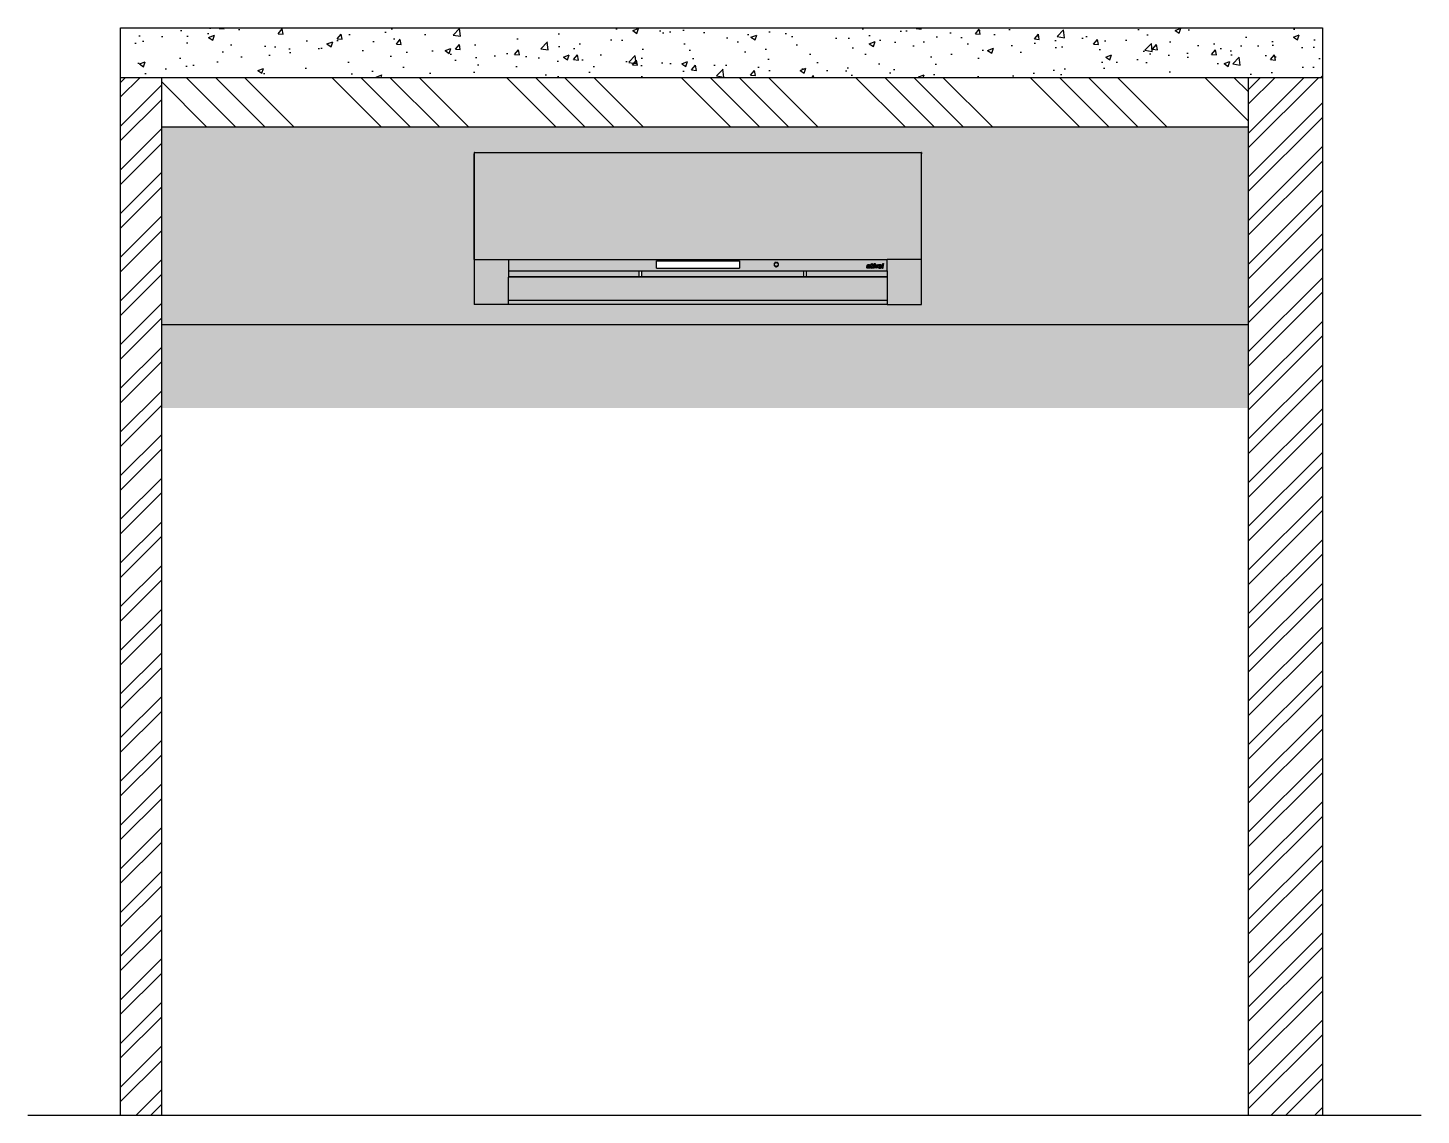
# Model space of a CAD drawing. Header units: inches. Extents: x 12792 to 19925, y -3298 to -817.
# Drawn here: x 16402 to 16571.2, y -2103.2 to -1971.2 of the extents above; entities that cross this region are included whole.
import ezdxf

# ---------------------------------------------------------------- set-up
doc = ezdxf.new("R2010")
doc.units = ezdxf.units.IN
doc.header["$MEASUREMENT"] = 0
for name, color, linetype in [('.', 30, 'Continuous'), ('Edges', 7, 'Continuous'), ('IEL-HATCH-002', 7, 'Continuous')]:
    doc.layers.add(name, color=color, linetype=linetype)

# ---------------------------------------------------------------- blocks, each defined once
blk = doc.blocks.new('QR')
at = {"layer": 'Edges'}
for p, q in [((-5447.36, -7919.21), (-5447.36, -7919.39)), ((-5447.33, -7919.21), (-5447.36, -7919.21)), ((-5447.36, -7919.39), (-5447.33, -7919.39)), ((-5447.36, -7932.2), (-5447.36, -7919.39)), ((-5447.33, -7919.21), (-5393.04, -7919.21)), ((-5447.33, -7919.39), (-5447.33, -7919.21)), ((-5447.33, -7932.2), (-5447.33, -7919.39)), ((-5393.01, -7919.21), (-5393.04, -7919.21)), ((-5393.04, -7919.21), (-5393.04, -7919.39)), ((-5393.04, -7919.39), (-5393.01, -7919.39)), ((-5393.04, -7919.39), (-5393.04, -7932.2)), ((-5393.01, -7919.21), (-5393.01, -7919.39)), ((-5393.01, -7932.2), (-5393.01, -7919.39)), ((-5447.33, -7932.2), (-5447.36, -7932.2)), ((-5447.36, -7932.2), (-5447.36, -7937.67)), ((-5447.33, -7932.2), (-5443.19, -7932.2)), ((-5443.19, -7932.2), (-5397.18, -7932.2)), ((-5443.19, -7932.2), (-5443.19, -7933.57)), ((-5425.23, -7932.35), (-5415.14, -7932.35)), ((-5425.23, -7933.27), (-5425.23, -7932.35)), ((-5415.14, -7932.35), (-5415.14, -7933.27)), ((-5410.92, -7932.73), (-5410.93, -7932.77)), ((-5410.93, -7932.77), (-5410.93, -7932.81)), ((-5410.93, -7932.81), (-5410.93, -7932.85)), ((-5410.93, -7932.85), (-5410.92, -7932.9)), ((-5410.9, -7932.69), (-5410.92, -7932.73)), ((-5410.92, -7932.9), (-5410.9, -7932.93)), ((-5410.88, -7932.65), (-5410.9, -7932.69)), ((-5410.9, -7932.93), (-5410.88, -7932.97)), ((-5410.89, -7932.78), (-5410.88, -7932.74)), ((-5410.89, -7932.81), (-5410.89, -7932.78)), ((-5410.89, -7932.85), (-5410.89, -7932.81)), ((-5410.88, -7932.88), (-5410.89, -7932.85)), ((-5410.85, -7932.62), (-5410.88, -7932.65)), ((-5410.88, -7932.74), (-5410.87, -7932.71)), ((-5410.87, -7932.92), (-5410.88, -7932.88)), ((-5410.88, -7932.97), (-5410.85, -7933)), ((-5410.87, -7932.71), (-5410.85, -7932.68)), ((-5410.85, -7932.95), (-5410.87, -7932.92)), ((-5410.82, -7932.59), (-5410.85, -7932.62)), ((-5410.85, -7932.68), (-5410.83, -7932.65)), ((-5410.83, -7932.97), (-5410.85, -7932.95)), ((-5410.85, -7933), (-5410.82, -7933.03)), ((-5410.83, -7932.65), (-5410.8, -7932.63)), ((-5410.8, -7933), (-5410.83, -7932.97)), ((-5410.79, -7932.57), (-5410.82, -7932.59)), ((-5410.82, -7933.03), (-5410.79, -7933.05)), ((-5410.8, -7932.63), (-5410.77, -7932.61)), ((-5410.77, -7933.01), (-5410.8, -7933)), ((-5410.75, -7932.56), (-5410.79, -7932.57)), ((-5410.79, -7933.05), (-5410.75, -7933.07)), ((-5410.77, -7932.61), (-5410.73, -7932.6)), ((-5410.73, -7933.03), (-5410.77, -7933.01)), ((-5410.71, -7932.55), (-5410.75, -7932.56)), ((-5410.75, -7933.07), (-5410.71, -7933.08)), ((-5410.73, -7932.6), (-5410.7, -7932.59)), ((-5410.7, -7933.04), (-5410.73, -7933.03)), ((-5410.66, -7932.54), (-5410.71, -7932.55)), ((-5410.71, -7933.08), (-5410.66, -7933.08)), ((-5410.7, -7932.59), (-5410.66, -7932.58)), ((-5410.66, -7933.04), (-5410.7, -7933.04)), ((-5410.62, -7932.55), (-5410.66, -7932.54)), ((-5410.66, -7932.58), (-5410.63, -7932.59)), ((-5410.63, -7933.04), (-5410.66, -7933.04)), ((-5410.66, -7933.08), (-5410.62, -7933.08)), ((-5410.63, -7932.59), (-5410.59, -7932.6)), ((-5410.59, -7933.03), (-5410.63, -7933.04)), ((-5410.58, -7932.56), (-5410.62, -7932.55)), ((-5410.62, -7933.08), (-5410.58, -7933.07)), ((-5410.59, -7932.6), (-5410.56, -7932.61)), ((-5410.56, -7933.01), (-5410.59, -7933.03)), ((-5410.54, -7932.57), (-5410.58, -7932.56)), ((-5410.58, -7933.07), (-5410.54, -7933.05)), ((-5410.56, -7932.61), (-5410.53, -7932.63)), ((-5410.53, -7933), (-5410.56, -7933.01)), ((-5410.51, -7932.59), (-5410.54, -7932.57)), ((-5410.54, -7933.05), (-5410.51, -7933.03)), ((-5410.53, -7932.63), (-5410.5, -7932.65)), ((-5410.5, -7932.97), (-5410.53, -7933)), ((-5410.47, -7932.62), (-5410.51, -7932.59)), ((-5410.51, -7933.03), (-5410.47, -7933)), ((-5410.5, -7932.65), (-5410.48, -7932.68)), ((-5410.48, -7932.95), (-5410.5, -7932.97)), ((-5410.48, -7932.68), (-5410.46, -7932.71)), ((-5410.46, -7932.92), (-5410.48, -7932.95)), ((-5410.45, -7932.65), (-5410.47, -7932.62)), ((-5410.47, -7933), (-5410.45, -7932.97)), ((-5410.46, -7932.71), (-5410.45, -7932.74)), ((-5410.45, -7932.88), (-5410.46, -7932.92)), ((-5410.42, -7932.69), (-5410.45, -7932.65)), ((-5410.45, -7932.74), (-5410.44, -7932.78)), ((-5410.44, -7932.85), (-5410.45, -7932.88)), ((-5410.45, -7932.97), (-5410.42, -7932.93)), ((-5410.44, -7932.78), (-5410.44, -7932.81)), ((-5410.44, -7932.81), (-5410.44, -7932.85)), ((-5410.41, -7932.73), (-5410.42, -7932.69)), ((-5410.42, -7932.93), (-5410.41, -7932.9)), ((-5410.4, -7932.77), (-5410.41, -7932.73)), ((-5410.41, -7932.9), (-5410.4, -7932.85)), ((-5410.4, -7932.81), (-5410.4, -7932.77)), ((-5410.4, -7932.85), (-5410.4, -7932.81)), ((-5399.67, -7933.12), (-5399.66, -7933.1)), ((-5399.66, -7933.08), (-5399.65, -7933.06)), ((-5399.66, -7933.1), (-5399.66, -7933.08)), ((-5399.65, -7933.06), (-5399.64, -7933.04)), ((-5399.64, -7933.04), (-5399.62, -7933.03)), ((-5399.63, -7932.99), (-5399.62, -7932.93)), ((-5399.54, -7932.99), (-5399.63, -7932.99)), ((-5399.62, -7932.92), (-5399.61, -7932.9)), ((-5399.62, -7932.93), (-5399.62, -7932.92)), ((-5399.62, -7933.03), (-5399.6, -7933.02)), ((-5399.61, -7932.9), (-5399.6, -7932.88)), ((-5399.6, -7932.88), (-5399.59, -7932.87)), ((-5399.6, -7933.02), (-5399.59, -7933.01)), ((-5399.59, -7932.87), (-5399.58, -7932.86)), ((-5399.59, -7933.01), (-5399.57, -7933)), ((-5399.58, -7932.86), (-5399.57, -7932.85)), ((-5399.57, -7932.85), (-5399.55, -7932.84)), ((-5399.57, -7933), (-5399.54, -7932.99)), ((-5399.56, -7933.11), (-5399.57, -7933.11)), ((-5399.55, -7933.09), (-5399.56, -7933.1)), ((-5399.56, -7933.1), (-5399.56, -7933.1)), ((-5399.56, -7933.1), (-5399.56, -7933.11)), ((-5399.55, -7932.84), (-5399.53, -7932.83)), ((-5399.54, -7933.09), (-5399.55, -7933.09)), ((-5399.55, -7933.09), (-5399.55, -7933.09)), ((-5399.53, -7932.95), (-5399.54, -7932.96)), ((-5399.54, -7932.96), (-5399.54, -7932.99)), ((-5399.54, -7932.99), (-5399.38, -7932.99)), ((-5399.53, -7933.08), (-5399.54, -7933.08)), ((-5399.54, -7933.08), (-5399.54, -7933.09)), ((-5399.53, -7932.83), (-5399.52, -7932.83)), ((-5399.52, -7932.93), (-5399.53, -7932.94)), ((-5399.53, -7932.94), (-5399.53, -7932.94)), ((-5399.53, -7932.94), (-5399.53, -7932.95)), ((-5399.37, -7933.08), (-5399.53, -7933.08)), ((-5399.53, -7933.08), (-5399.53, -7933.08)), ((-5399.52, -7932.83), (-5399.5, -7932.83)), ((-5399.52, -7932.93), (-5399.51, -7932.92)), ((-5399.52, -7932.93), (-5399.52, -7932.93)), ((-5399.5, -7932.92), (-5399.51, -7932.92)), ((-5399.51, -7932.92), (-5399.51, -7932.92)), ((-5399.5, -7932.83), (-5399.36, -7932.83)), ((-5399.49, -7932.92), (-5399.5, -7932.92)), ((-5399.5, -7932.92), (-5399.5, -7932.92)), ((-5399.38, -7932.92), (-5399.49, -7932.92)), ((-5399.37, -7932.92), (-5399.38, -7932.92)), ((-5399.38, -7932.99), (-5399.37, -7932.99)), ((-5399.36, -7932.92), (-5399.37, -7932.92)), ((-5399.37, -7932.92), (-5399.37, -7932.92)), ((-5399.37, -7932.99), (-5399.36, -7932.98)), ((-5399.37, -7932.99), (-5399.37, -7932.99)), ((-5399.37, -7933.11), (-5399.37, -7933.08)), ((-5399.36, -7932.83), (-5399.34, -7932.83)), ((-5399.35, -7932.93), (-5399.36, -7932.92)), ((-5399.36, -7932.92), (-5399.36, -7932.92)), ((-5399.36, -7932.98), (-5399.36, -7932.98)), ((-5399.36, -7932.98), (-5399.35, -7932.98)), ((-5399.35, -7932.94), (-5399.35, -7932.93)), ((-5399.35, -7932.93), (-5399.35, -7932.93)), ((-5399.34, -7932.95), (-5399.35, -7932.94)), ((-5399.35, -7932.94), (-5399.35, -7932.94)), ((-5399.35, -7932.97), (-5399.35, -7932.96)), ((-5399.35, -7932.96), (-5399.34, -7932.96)), ((-5399.35, -7932.98), (-5399.35, -7932.97)), ((-5399.35, -7932.97), (-5399.35, -7932.97)), ((-5399.34, -7932.83), (-5399.32, -7932.84)), ((-5399.34, -7932.96), (-5399.34, -7932.95)), ((-5399.34, -7932.95), (-5399.34, -7932.95)), ((-5399.32, -7932.84), (-5399.3, -7932.84)), ((-5399.3, -7932.84), (-5399.29, -7932.86)), ((-5399.25, -7932.97), (-5399.3, -7933.27)), ((-5399.29, -7932.86), (-5399.27, -7932.87)), ((-5399.27, -7932.87), (-5399.26, -7932.89)), ((-5399.26, -7932.89), (-5399.25, -7932.91)), ((-5399.25, -7932.91), (-5399.25, -7932.93)), ((-5399.25, -7932.93), (-5399.24, -7932.95)), ((-5399.24, -7932.95), (-5399.25, -7932.97)), ((-5399.21, -7932.92), (-5399.2, -7932.83)), ((-5399.14, -7932.92), (-5399.21, -7932.92)), ((-5399.2, -7932.83), (-5399.13, -7932.83)), ((-5399.18, -7933.17), (-5399.14, -7932.92)), ((-5399.13, -7932.83), (-5399.1, -7932.68)), ((-5399.1, -7932.68), (-5399.01, -7932.68)), ((-5399.04, -7932.92), (-5399.08, -7933.16)), ((-5398.86, -7932.92), (-5399.04, -7932.92)), ((-5399.01, -7932.68), (-5399.03, -7932.83)), ((-5399.03, -7932.83), (-5398.85, -7932.83)), ((-5398.86, -7933.27), (-5398.78, -7932.83)), ((-5398.85, -7932.83), (-5398.86, -7932.92)), ((-5398.78, -7932.83), (-5398.69, -7932.83)), ((-5398.77, -7932.72), (-5398.76, -7932.71)), ((-5398.77, -7932.73), (-5398.77, -7932.72)), ((-5398.77, -7932.74), (-5398.77, -7932.73)), ((-5398.76, -7932.75), (-5398.77, -7932.74)), ((-5398.76, -7932.7), (-5398.75, -7932.69)), ((-5398.76, -7932.71), (-5398.76, -7932.7)), ((-5398.76, -7932.71), (-5398.76, -7932.71)), ((-5398.76, -7932.76), (-5398.76, -7932.75)), ((-5398.75, -7932.77), (-5398.76, -7932.76)), ((-5398.76, -7932.76), (-5398.76, -7932.76)), ((-5398.69, -7932.83), (-5398.76, -7933.27)), ((-5398.75, -7932.69), (-5398.75, -7932.69)), ((-5398.75, -7932.69), (-5398.74, -7932.69)), ((-5398.75, -7932.69), (-5398.75, -7932.69)), ((-5398.74, -7932.78), (-5398.75, -7932.77)), ((-5398.74, -7932.69), (-5398.74, -7932.68)), ((-5398.74, -7932.68), (-5398.73, -7932.68)), ((-5398.73, -7932.78), (-5398.74, -7932.78)), ((-5398.74, -7932.78), (-5398.74, -7932.78)), ((-5398.72, -7932.68), (-5398.73, -7932.68)), ((-5398.73, -7932.68), (-5398.73, -7932.68)), ((-5398.72, -7932.79), (-5398.73, -7932.78)), ((-5398.72, -7932.68), (-5398.72, -7932.68)), ((-5398.72, -7932.68), (-5398.71, -7932.68)), ((-5398.71, -7932.79), (-5398.72, -7932.79)), ((-5398.71, -7932.68), (-5398.7, -7932.68)), ((-5398.7, -7932.79), (-5398.71, -7932.79)), ((-5398.7, -7932.68), (-5398.7, -7932.68)), ((-5398.7, -7932.68), (-5398.69, -7932.68)), ((-5398.7, -7932.68), (-5398.7, -7932.68)), ((-5398.69, -7932.78), (-5398.7, -7932.79)), ((-5398.69, -7932.68), (-5398.68, -7932.69)), ((-5398.68, -7932.78), (-5398.69, -7932.78)), ((-5398.69, -7932.78), (-5398.69, -7932.78)), ((-5398.68, -7932.69), (-5398.68, -7932.69)), ((-5398.68, -7932.69), (-5398.67, -7932.69)), ((-5398.67, -7932.77), (-5398.68, -7932.78)), ((-5398.67, -7932.69), (-5398.67, -7932.7)), ((-5398.67, -7932.7), (-5398.66, -7932.71)), ((-5398.66, -7932.76), (-5398.67, -7932.76)), ((-5398.67, -7932.76), (-5398.67, -7932.77)), ((-5398.58, -7933.27), (-5398.67, -7932.83)), ((-5398.67, -7932.83), (-5398.57, -7932.83)), ((-5398.66, -7932.71), (-5398.66, -7932.71)), ((-5398.66, -7932.71), (-5398.66, -7932.72)), ((-5398.66, -7932.72), (-5398.66, -7932.73)), ((-5398.66, -7932.73), (-5398.66, -7932.74)), ((-5398.66, -7932.74), (-5398.66, -7932.75)), ((-5398.66, -7932.75), (-5398.66, -7932.76)), ((-5398.57, -7932.83), (-5398.51, -7933.13)), ((-5398.51, -7933.13), (-5398.35, -7932.83)), ((-5398.24, -7932.83), (-5398.47, -7933.27)), ((-5398.35, -7932.83), (-5398.24, -7932.83)), ((-5398.28, -7933.11), (-5398.25, -7932.94)), ((-5398.25, -7932.94), (-5398.24, -7932.91)), ((-5398.24, -7932.91), (-5398.22, -7932.88)), ((-5398.22, -7932.88), (-5398.19, -7932.85)), ((-5398.19, -7932.85), (-5398.16, -7932.84)), ((-5398.18, -7933.09), (-5398.18, -7933.12)), ((-5397.88, -7933.08), (-5398.17, -7933.08)), ((-5398.16, -7932.84), (-5398.12, -7932.83)), ((-5398.15, -7932.96), (-5398.16, -7932.98)), ((-5398.16, -7932.98), (-5398.16, -7932.99)), ((-5398.16, -7932.98), (-5398.16, -7932.98)), ((-5398.16, -7932.99), (-5398.16, -7932.99)), ((-5398.16, -7932.99), (-5398.16, -7932.99)), ((-5398.16, -7932.99), (-5398.16, -7932.99)), ((-5398.16, -7932.99), (-5398.16, -7932.99)), ((-5398.16, -7932.99), (-5398.15, -7932.99)), ((-5398.14, -7932.95), (-5398.15, -7932.96)), ((-5398.15, -7932.99), (-5398.15, -7933)), ((-5398.15, -7933), (-5398.15, -7933)), ((-5398.15, -7933), (-5398.15, -7933)), ((-5398.15, -7933), (-5397.99, -7933)), ((-5398.12, -7932.93), (-5398.14, -7932.95)), ((-5398.12, -7932.83), (-5397.99, -7932.83)), ((-5398.1, -7932.92), (-5398.12, -7932.93)), ((-5398.08, -7932.92), (-5398.1, -7932.92)), ((-5398.01, -7932.92), (-5398.08, -7932.92)), ((-5398, -7932.92), (-5398.01, -7932.92)), ((-5397.99, -7932.92), (-5398, -7932.92)), ((-5398, -7932.92), (-5398, -7932.92)), ((-5397.99, -7932.83), (-5397.97, -7932.83)), ((-5397.98, -7932.93), (-5397.99, -7932.92)), ((-5397.99, -7933), (-5397.98, -7932.99)), ((-5397.99, -7933), (-5397.99, -7933)), ((-5397.99, -7933), (-5397.99, -7933)), ((-5397.97, -7932.94), (-5397.98, -7932.93)), ((-5397.98, -7932.93), (-5397.98, -7932.93)), ((-5397.98, -7932.99), (-5397.98, -7932.99)), ((-5397.98, -7932.99), (-5397.98, -7932.99)), ((-5397.98, -7932.99), (-5397.98, -7932.99)), ((-5397.98, -7932.99), (-5397.97, -7932.99)), ((-5397.97, -7932.83), (-5397.95, -7932.84)), ((-5397.97, -7932.95), (-5397.97, -7932.94)), ((-5397.97, -7932.94), (-5397.97, -7932.94)), ((-5397.97, -7932.96), (-5397.97, -7932.95)), ((-5397.97, -7932.98), (-5397.97, -7932.96)), ((-5397.97, -7932.96), (-5397.97, -7932.96)), ((-5397.97, -7932.99), (-5397.97, -7932.98)), ((-5397.97, -7932.98), (-5397.97, -7932.98)), ((-5397.97, -7932.98), (-5397.97, -7932.98)), ((-5397.95, -7932.84), (-5397.93, -7932.85)), ((-5397.93, -7932.85), (-5397.91, -7932.86)), ((-5397.9, -7932.87), (-5397.91, -7932.86)), ((-5397.9, -7932.87), (-5397.88, -7932.89)), ((-5397.88, -7932.89), (-5397.87, -7932.91)), ((-5397.87, -7932.97), (-5397.88, -7933.08)), ((-5397.87, -7932.91), (-5397.87, -7932.93)), ((-5397.87, -7932.93), (-5397.87, -7932.95)), ((-5397.87, -7932.95), (-5397.87, -7932.97)), ((-5397.8, -7933.12), (-5397.73, -7932.68)), ((-5397.73, -7932.68), (-5397.63, -7932.68)), ((-5397.63, -7932.68), (-5397.7, -7933.12)), ((-5397.18, -7933.57), (-5397.18, -7932.2)), ((-5393.04, -7932.2), (-5397.18, -7932.2)), ((-5393.01, -7932.2), (-5393.04, -7932.2)), ((-5393.01, -7937.67), (-5393.01, -7932.2)), ((-5443.19, -7933.57), (-5427.36, -7933.57)), ((-5443.19, -7933.57), (-5443.19, -7934.31)), ((-5427.36, -7934.31), (-5443.19, -7934.31)), ((-5443.19, -7934.31), (-5443.19, -7934.37)), ((-5397.18, -7934.37), (-5443.19, -7934.37)), ((-5443.19, -7937.14), (-5443.19, -7934.37)), ((-5427.36, -7933.57), (-5427, -7933.57)), ((-5427.36, -7933.57), (-5427.36, -7934.31)), ((-5427, -7934.31), (-5427.36, -7934.31)), ((-5427, -7933.57), (-5407.36, -7933.57)), ((-5427, -7934.31), (-5427, -7933.57)), ((-5407.36, -7934.31), (-5427, -7934.31)), ((-5425.23, -7933.27), (-5415.14, -7933.27)), ((-5407.36, -7933.57), (-5407, -7933.57)), ((-5407.36, -7933.57), (-5407.36, -7934.31)), ((-5407, -7934.31), (-5407.36, -7934.31)), ((-5407, -7933.57), (-5397.18, -7933.57)), ((-5407, -7934.31), (-5407, -7933.57)), ((-5397.18, -7934.31), (-5407, -7934.31)), ((-5399.67, -7933.14), (-5399.67, -7933.12)), ((-5399.67, -7933.16), (-5399.67, -7933.14)), ((-5399.66, -7933.18), (-5399.67, -7933.16)), ((-5399.65, -7933.2), (-5399.66, -7933.18)), ((-5399.64, -7933.22), (-5399.65, -7933.2)), ((-5399.62, -7933.24), (-5399.64, -7933.22)), ((-5399.61, -7933.25), (-5399.62, -7933.24)), ((-5399.59, -7933.26), (-5399.61, -7933.25)), ((-5399.57, -7933.27), (-5399.59, -7933.26)), ((-5399.57, -7933.11), (-5399.57, -7933.12)), ((-5399.57, -7933.12), (-5399.57, -7933.14)), ((-5399.57, -7933.14), (-5399.57, -7933.15)), ((-5399.57, -7933.15), (-5399.57, -7933.15)), ((-5399.57, -7933.15), (-5399.57, -7933.16)), ((-5399.57, -7933.16), (-5399.56, -7933.17)), ((-5399.55, -7933.27), (-5399.57, -7933.27)), ((-5399.56, -7933.17), (-5399.56, -7933.17)), ((-5399.56, -7933.17), (-5399.56, -7933.18)), ((-5399.56, -7933.18), (-5399.55, -7933.18)), ((-5399.55, -7933.18), (-5399.54, -7933.18)), ((-5399.53, -7933.27), (-5399.55, -7933.27)), ((-5399.54, -7933.18), (-5399.54, -7933.19)), ((-5399.54, -7933.19), (-5399.53, -7933.19)), ((-5399.53, -7933.19), (-5399.46, -7933.19)), ((-5399.48, -7933.27), (-5399.53, -7933.27)), ((-5399.46, -7933.27), (-5399.48, -7933.27)), ((-5399.46, -7933.19), (-5399.44, -7933.18)), ((-5399.44, -7933.26), (-5399.46, -7933.27)), ((-5399.44, -7933.18), (-5399.43, -7933.18)), ((-5399.42, -7933.26), (-5399.44, -7933.26)), ((-5399.43, -7933.18), (-5399.42, -7933.18)), ((-5399.42, -7933.18), (-5399.41, -7933.17)), ((-5399.4, -7933.24), (-5399.42, -7933.26)), ((-5399.41, -7933.17), (-5399.4, -7933.16)), ((-5399.4, -7933.16), (-5399.39, -7933.15)), ((-5399.39, -7933.23), (-5399.4, -7933.24)), ((-5399.39, -7933.14), (-5399.38, -7933.13)), ((-5399.39, -7933.15), (-5399.39, -7933.14)), ((-5399.39, -7933.27), (-5399.39, -7933.23)), ((-5399.3, -7933.27), (-5399.39, -7933.27)), ((-5399.38, -7933.12), (-5399.37, -7933.11)), ((-5399.38, -7933.13), (-5399.38, -7933.12)), ((-5399.18, -7933.19), (-5399.18, -7933.17)), ((-5399.18, -7933.2), (-5399.18, -7933.19)), ((-5399.18, -7933.22), (-5399.18, -7933.2)), ((-5399.17, -7933.23), (-5399.18, -7933.22)), ((-5399.16, -7933.24), (-5399.17, -7933.23)), ((-5399.16, -7933.24), (-5399.15, -7933.25)), ((-5399.14, -7933.26), (-5399.15, -7933.25)), ((-5399.13, -7933.27), (-5399.14, -7933.26)), ((-5399.11, -7933.27), (-5399.13, -7933.27)), ((-5399.1, -7933.27), (-5399.11, -7933.27)), ((-5398.99, -7933.27), (-5399.1, -7933.27)), ((-5399.08, -7933.16), (-5399.08, -7933.17)), ((-5399.08, -7933.16), (-5399.08, -7933.16)), ((-5399.08, -7933.17), (-5399.08, -7933.17)), ((-5399.08, -7933.17), (-5399.08, -7933.17)), ((-5399.08, -7933.17), (-5399.07, -7933.18)), ((-5399.07, -7933.18), (-5399.07, -7933.18)), ((-5399.07, -7933.18), (-5399.07, -7933.18)), ((-5399.07, -7933.18), (-5399.06, -7933.18)), ((-5399.06, -7933.18), (-5399.06, -7933.19)), ((-5399.06, -7933.19), (-5399.06, -7933.19)), ((-5399.06, -7933.19), (-5398.99, -7933.19)), ((-5398.99, -7933.19), (-5398.98, -7933.19)), ((-5398.97, -7933.27), (-5398.99, -7933.27)), ((-5398.98, -7933.19), (-5398.98, -7933.18)), ((-5398.98, -7933.18), (-5398.98, -7933.18)), ((-5398.98, -7933.18), (-5398.97, -7933.18)), ((-5398.97, -7933.18), (-5398.97, -7933.17)), ((-5398.97, -7933.17), (-5398.96, -7933.17)), ((-5398.97, -7933.18), (-5398.97, -7933.18)), ((-5398.97, -7933.18), (-5398.97, -7933.18)), ((-5398.97, -7933.18), (-5398.97, -7933.18)), ((-5398.96, -7933.27), (-5398.97, -7933.27)), ((-5398.96, -7933.17), (-5398.96, -7933.11)), ((-5398.96, -7933.11), (-5398.86, -7933.11)), ((-5398.96, -7933.17), (-5398.96, -7933.17)), ((-5398.94, -7933.26), (-5398.96, -7933.27)), ((-5398.93, -7933.26), (-5398.94, -7933.26)), ((-5398.91, -7933.25), (-5398.93, -7933.26)), ((-5398.9, -7933.23), (-5398.91, -7933.25)), ((-5398.89, -7933.22), (-5398.9, -7933.23)), ((-5398.88, -7933.21), (-5398.89, -7933.22)), ((-5398.87, -7933.17), (-5398.88, -7933.19)), ((-5398.88, -7933.19), (-5398.88, -7933.21)), ((-5398.86, -7933.11), (-5398.87, -7933.17)), ((-5398.76, -7933.27), (-5398.86, -7933.27)), ((-5398.47, -7933.27), (-5398.58, -7933.27)), ((-5398.28, -7933.14), (-5398.28, -7933.11)), ((-5398.28, -7933.16), (-5398.28, -7933.14)), ((-5398.27, -7933.19), (-5398.28, -7933.16)), ((-5398.26, -7933.21), (-5398.27, -7933.19)), ((-5398.25, -7933.23), (-5398.26, -7933.21)), ((-5398.23, -7933.25), (-5398.25, -7933.23)), ((-5398.21, -7933.26), (-5398.23, -7933.25)), ((-5398.18, -7933.27), (-5398.21, -7933.26)), ((-5398.18, -7933.12), (-5398.18, -7933.13)), ((-5398.18, -7933.13), (-5398.18, -7933.14)), ((-5398.18, -7933.14), (-5398.18, -7933.15)), ((-5398.18, -7933.15), (-5398.18, -7933.16)), ((-5398.18, -7933.16), (-5398.17, -7933.17)), ((-5398.16, -7933.28), (-5398.18, -7933.27)), ((-5398.17, -7933.17), (-5398.16, -7933.17)), ((-5398.16, -7933.17), (-5398.15, -7933.18)), ((-5398.13, -7933.28), (-5398.16, -7933.28)), ((-5398.15, -7933.18), (-5398.14, -7933.18)), ((-5398.14, -7933.18), (-5398.13, -7933.18)), ((-5398.13, -7933.18), (-5398.12, -7933.19)), ((-5398.05, -7933.28), (-5398.13, -7933.28)), ((-5398.12, -7933.19), (-5398.06, -7933.19)), ((-5398.06, -7933.19), (-5398.05, -7933.19)), ((-5398.05, -7933.19), (-5398.04, -7933.18)), ((-5398.03, -7933.28), (-5398.05, -7933.28)), ((-5398.04, -7933.18), (-5398.04, -7933.18)), ((-5398.04, -7933.18), (-5398.03, -7933.18)), ((-5398.03, -7933.18), (-5398.02, -7933.17)), ((-5398.01, -7933.27), (-5398.03, -7933.28)), ((-5398.02, -7933.17), (-5398.01, -7933.16)), ((-5398.02, -7933.17), (-5398.02, -7933.17)), ((-5398.01, -7933.15), (-5398, -7933.14)), ((-5398.01, -7933.16), (-5398.01, -7933.15)), ((-5397.99, -7933.26), (-5398.01, -7933.27)), ((-5398, -7933.14), (-5398, -7933.11)), ((-5398, -7933.11), (-5397.9, -7933.11)), ((-5398, -7933.14), (-5398, -7933.14)), ((-5397.97, -7933.25), (-5397.99, -7933.26)), ((-5397.96, -7933.24), (-5397.97, -7933.25)), ((-5397.94, -7933.23), (-5397.96, -7933.24)), ((-5397.93, -7933.21), (-5397.94, -7933.23)), ((-5397.92, -7933.19), (-5397.93, -7933.21)), ((-5397.91, -7933.17), (-5397.92, -7933.19)), ((-5397.9, -7933.11), (-5397.91, -7933.15)), ((-5397.91, -7933.15), (-5397.91, -7933.17)), ((-5397.82, -7933.2), (-5397.81, -7933.19)), ((-5397.82, -7933.21), (-5397.82, -7933.2)), ((-5397.82, -7933.2), (-5397.82, -7933.2)), ((-5397.82, -7933.22), (-5397.82, -7933.21)), ((-5397.82, -7933.23), (-5397.82, -7933.22)), ((-5397.82, -7933.24), (-5397.82, -7933.23)), ((-5397.82, -7933.25), (-5397.82, -7933.24)), ((-5397.81, -7933.25), (-5397.82, -7933.25)), ((-5397.81, -7933.19), (-5397.81, -7933.18)), ((-5397.81, -7933.18), (-5397.81, -7933.18)), ((-5397.81, -7933.18), (-5397.8, -7933.18)), ((-5397.81, -7933.26), (-5397.81, -7933.25)), ((-5397.8, -7933.27), (-5397.81, -7933.26)), ((-5397.7, -7933.12), (-5397.8, -7933.12)), ((-5397.8, -7933.18), (-5397.79, -7933.17)), ((-5397.8, -7933.18), (-5397.8, -7933.18)), ((-5397.79, -7933.27), (-5397.8, -7933.27)), ((-5397.79, -7933.17), (-5397.79, -7933.17)), ((-5397.79, -7933.17), (-5397.78, -7933.17)), ((-5397.78, -7933.27), (-5397.79, -7933.27)), ((-5397.78, -7933.17), (-5397.78, -7933.17)), ((-5397.78, -7933.17), (-5397.77, -7933.17)), ((-5397.78, -7933.28), (-5397.78, -7933.27)), ((-5397.77, -7933.28), (-5397.78, -7933.28)), ((-5397.77, -7933.17), (-5397.76, -7933.17)), ((-5397.77, -7933.17), (-5397.77, -7933.17)), ((-5397.76, -7933.28), (-5397.77, -7933.28)), ((-5397.76, -7933.17), (-5397.75, -7933.17)), ((-5397.75, -7933.27), (-5397.76, -7933.28)), ((-5397.75, -7933.17), (-5397.75, -7933.17)), ((-5397.75, -7933.17), (-5397.74, -7933.17)), ((-5397.74, -7933.27), (-5397.75, -7933.27)), ((-5397.74, -7933.17), (-5397.73, -7933.18)), ((-5397.73, -7933.27), (-5397.74, -7933.27)), ((-5397.73, -7933.18), (-5397.73, -7933.18)), ((-5397.73, -7933.18), (-5397.72, -7933.19)), ((-5397.73, -7933.18), (-5397.73, -7933.18)), ((-5397.72, -7933.25), (-5397.73, -7933.26)), ((-5397.73, -7933.26), (-5397.73, -7933.27)), ((-5397.72, -7933.19), (-5397.72, -7933.2)), ((-5397.72, -7933.2), (-5397.72, -7933.2)), ((-5397.72, -7933.2), (-5397.71, -7933.21)), ((-5397.71, -7933.23), (-5397.72, -7933.24)), ((-5397.72, -7933.24), (-5397.72, -7933.25)), ((-5397.72, -7933.25), (-5397.72, -7933.25)), ((-5397.71, -7933.21), (-5397.71, -7933.22)), ((-5397.71, -7933.22), (-5397.71, -7933.23)), ((-5397.18, -7933.57), (-5397.18, -7934.31)), ((-5397.18, -7934.37), (-5397.18, -7934.31)), ((-5397.18, -7934.37), (-5397.18, -7937.14)), ((-5443.19, -7937.67), (-5447.36, -7937.67)), ((-5443.19, -7937.14), (-5397.18, -7937.14)), ((-5443.19, -7937.67), (-5443.19, -7937.14)), ((-5397.18, -7937.67), (-5443.19, -7937.67)), ((-5397.18, -7937.14), (-5397.18, -7937.67)), ((-5397.18, -7937.67), (-5393.01, -7937.67))]:
    blk.add_line(p, q, dxfattribs=at)
blk = doc.blocks.new('REG')
at = {"layer": 'IEL-HATCH-002', "true_color": 0x000000, "transparency": 33554687}
h = blk.add_hatch(color=18, dxfattribs=at)
h.dxf.hatch_style = 1
h.set_gradient(color1=(128, 128, 128), name='CYLINDER')
h.paths.add_polyline_path([(-5393.04, -7919.39), (-5393.04, -7919.21), (-5447.33, -7919.21), (-5447.33, -7919.39), (-5447.33, -7932.2), (-5443.19, -7932.2), (-5397.18, -7932.2), (-5393.04, -7932.2)])
h.paths.add_polyline_path([(-5443.19, -7934.37), (-5443.19, -7934.31), (-5443.19, -7933.57), (-5443.19, -7932.2), (-5447.33, -7932.2), (-5447.36, -7932.2), (-5447.36, -7937.67), (-5443.19, -7937.67), (-5443.19, -7937.14)])
h.paths.add_polyline_path([(-5397.18, -7934.37), (-5443.19, -7934.37), (-5443.19, -7937.14), (-5397.18, -7937.14)])
h.paths.add_polyline_path([(-5393.01, -7932.2), (-5393.04, -7932.2), (-5397.18, -7932.2), (-5397.18, -7933.57), (-5397.18, -7934.31), (-5397.18, -7934.37), (-5397.18, -7937.14), (-5397.18, -7937.67), (-5393.01, -7937.67)])
h.paths.add_polyline_path([(-5397.18, -7932.2), (-5443.19, -7932.2), (-5443.19, -7933.57), (-5443.19, -7934.31), (-5443.19, -7934.37), (-5397.18, -7934.37), (-5397.18, -7934.31), (-5397.18, -7933.57)])
h.paths.add_polyline_path([(-5427.36, -7933.57), (-5427, -7933.57), (-5407.36, -7933.57), (-5407, -7933.57), (-5407, -7934.31), (-5407.36, -7934.31), (-5427, -7934.31), (-5427.36, -7934.31)], flags=16)
h.paths.add_polyline_path([(-5425.23, -7932.35), (-5415.14, -7932.35), (-5415.14, -7933.27), (-5425.23, -7933.27)], flags=16)
h.paths.add_polyline_path([(-5410.93, -7932.75), (-5410.9, -7932.67), (-5410.84, -7932.61), (-5410.77, -7932.56), (-5410.69, -7932.54), (-5410.6, -7932.55), (-5410.52, -7932.58), (-5410.46, -7932.64), (-5410.41, -7932.71), (-5410.39, -7932.79), (-5410.4, -7932.88), (-5410.43, -7932.95), (-5410.49, -7933.02), (-5410.56, -7933.06), (-5410.64, -7933.08), (-5410.73, -7933.08), (-5410.81, -7933.04), (-5410.87, -7932.99), (-5410.91, -7932.92), (-5410.93, -7932.83)], flags=16)
h.paths.add_polyline_path([(-5410.93, -7932.88), (-5410.9, -7932.95), (-5410.84, -7933.02), (-5410.77, -7933.06), (-5410.69, -7933.08), (-5410.6, -7933.08), (-5410.52, -7933.04), (-5410.46, -7932.99), (-5410.41, -7932.92), (-5410.39, -7932.83), (-5410.4, -7932.75), (-5410.43, -7932.67), (-5410.49, -7932.61), (-5410.56, -7932.56), (-5410.64, -7932.54), (-5410.73, -7932.55), (-5410.81, -7932.58), (-5410.87, -7932.64), (-5410.91, -7932.71), (-5410.93, -7932.79)], flags=16)
h.paths.add_polyline_path([(-5410.89, -7932.76), (-5410.86, -7932.69), (-5410.81, -7932.64), (-5410.75, -7932.6), (-5410.68, -7932.58), (-5410.61, -7932.59), (-5410.54, -7932.62), (-5410.49, -7932.66), (-5410.45, -7932.72), (-5410.44, -7932.79), (-5410.44, -7932.87), (-5410.47, -7932.93), (-5410.52, -7932.99), (-5410.58, -7933.02), (-5410.65, -7933.04), (-5410.72, -7933.04), (-5410.78, -7933.01), (-5410.84, -7932.96), (-5410.88, -7932.9), (-5410.89, -7932.83)], flags=0)
h.paths.add_polyline_path([(-5410.89, -7932.87), (-5410.86, -7932.93), (-5410.81, -7932.99), (-5410.75, -7933.02), (-5410.68, -7933.04), (-5410.61, -7933.04), (-5410.54, -7933.01), (-5410.49, -7932.96), (-5410.45, -7932.9), (-5410.44, -7932.83), (-5410.44, -7932.76), (-5410.47, -7932.69), (-5410.52, -7932.64), (-5410.58, -7932.6), (-5410.65, -7932.58), (-5410.72, -7932.59), (-5410.78, -7932.62), (-5410.84, -7932.66), (-5410.88, -7932.72), (-5410.89, -7932.79)], flags=0)
h.paths.add_polyline_path([(-5399.54, -7932.99), (-5399.54, -7932.99), (-5399.54, -7932.99)], flags=16)
h.paths.add_polyline_path([(-5399.6, -7933.02), (-5399.62, -7933.03), (-5399.64, -7933.04), (-5399.65, -7933.06), (-5399.66, -7933.08), (-5399.66, -7933.1), (-5399.67, -7933.12), (-5399.67, -7933.14), (-5399.67, -7933.16), (-5399.66, -7933.18), (-5399.65, -7933.2), (-5399.64, -7933.22), (-5399.62, -7933.24), (-5399.61, -7933.25), (-5399.59, -7933.26), (-5399.57, -7933.27), (-5399.55, -7933.27), (-5399.53, -7933.27), (-5399.48, -7933.27), (-5399.46, -7933.27), (-5399.44, -7933.26), (-5399.42, -7933.26), (-5399.4, -7933.24), (-5399.39, -7933.23), (-5399.39, -7933.27), (-5399.3, -7933.27), (-5399.25, -7932.97), (-5399.24, -7932.95), (-5399.25, -7932.93), (-5399.25, -7932.91), (-5399.26, -7932.89), (-5399.27, -7932.87), (-5399.29, -7932.86), (-5399.3, -7932.84), (-5399.32, -7932.84), (-5399.34, -7932.83), (-5399.36, -7932.83), (-5399.5, -7932.83), (-5399.52, -7932.83), (-5399.53, -7932.83), (-5399.55, -7932.84), (-5399.57, -7932.85), (-5399.58, -7932.86), (-5399.59, -7932.87), (-5399.6, -7932.88), (-5399.61, -7932.9), (-5399.62, -7932.92), (-5399.62, -7932.93), (-5399.61, -7932.9), (-5399.58, -7932.86), (-5399.53, -7932.83), (-5399.5, -7932.83), (-5399.35, -7932.83), (-5399.3, -7932.84), (-5399.26, -7932.89), (-5399.24, -7932.94), (-5399.25, -7932.97), (-5399.3, -7933.27), (-5399.39, -7933.27), (-5399.39, -7933.23), (-5399.44, -7933.27), (-5399.48, -7933.27), (-5399.54, -7933.27), (-5399.59, -7933.26), (-5399.64, -7933.22), (-5399.67, -7933.16), (-5399.67, -7933.1), (-5399.64, -7933.04), (-5399.6, -7933.01), (-5399.59, -7933.01)], flags=16)
h.paths.add_polyline_path([(-5399.56, -7933.1), (-5399.54, -7933.08), (-5399.37, -7933.08), (-5399.38, -7933.13), (-5399.4, -7933.17), (-5399.44, -7933.19), (-5399.55, -7933.19), (-5399.57, -7933.15)], flags=16)
h.paths.add_polyline_path([(-5399.54, -7933.08), (-5399.56, -7933.09), (-5399.57, -7933.11), (-5399.56, -7933.09)], flags=0)
h.paths.add_polyline_path([(-5399.57, -7933.16), (-5399.56, -7933.18), (-5399.54, -7933.19), (-5399.56, -7933.18)], flags=0)
h.paths.add_polyline_path([(-5399.36, -7932.92), (-5399.34, -7932.96), (-5399.35, -7932.97), (-5399.35, -7932.97), (-5399.35, -7932.96), (-5399.34, -7932.96), (-5399.34, -7932.95), (-5399.34, -7932.95), (-5399.35, -7932.94), (-5399.35, -7932.94), (-5399.35, -7932.93), (-5399.35, -7932.93), (-5399.36, -7932.92), (-5399.36, -7932.92), (-5399.37, -7932.92), (-5399.37, -7932.92), (-5399.38, -7932.92), (-5399.49, -7932.92), (-5399.5, -7932.92), (-5399.5, -7932.92), (-5399.51, -7932.92), (-5399.53, -7932.93), (-5399.53, -7932.95), (-5399.52, -7932.92), (-5399.49, -7932.92)], flags=16)
h.paths.add_polyline_path([(-5399.44, -7933.18), (-5399.42, -7933.18), (-5399.41, -7933.17), (-5399.43, -7933.18)], flags=0)
h.paths.add_polyline_path([(-5399.21, -7932.92), (-5399.2, -7932.83), (-5399.13, -7932.83), (-5399.1, -7932.68), (-5399.01, -7932.68), (-5399.03, -7932.83), (-5398.85, -7932.83), (-5398.86, -7932.92), (-5399.04, -7932.92), (-5399.08, -7933.16), (-5399.08, -7933.16), (-5399.08, -7933.17), (-5399.08, -7933.17), (-5399.08, -7933.17), (-5399.07, -7933.18), (-5399.07, -7933.18), (-5399.07, -7933.18), (-5399.06, -7933.18), (-5399.06, -7933.19), (-5399.06, -7933.19), (-5398.99, -7933.19), (-5398.98, -7933.19), (-5398.98, -7933.18), (-5398.98, -7933.18), (-5398.97, -7933.18), (-5398.97, -7933.18), (-5398.97, -7933.18), (-5398.97, -7933.18), (-5398.97, -7933.17), (-5398.96, -7933.17), (-5398.96, -7933.17), (-5398.96, -7933.11), (-5398.86, -7933.11), (-5398.88, -7933.19), (-5398.9, -7933.24), (-5398.94, -7933.27), (-5398.98, -7933.27), (-5399.12, -7933.27), (-5399.15, -7933.26), (-5399.18, -7933.22), (-5399.19, -7933.18), (-5399.14, -7932.92)], flags=16)
h.paths.add_polyline_path([(-5399.18, -7933.22), (-5399.17, -7933.24), (-5399.15, -7933.25), (-5399.18, -7933.23)], flags=0)
h.paths.add_polyline_path([(-5398.94, -7933.26), (-5398.92, -7933.25), (-5398.9, -7933.23), (-5398.88, -7933.21), (-5398.88, -7933.19), (-5398.89, -7933.22), (-5398.93, -7933.26)], flags=0)
h.paths.add_polyline_path([(-5398.86, -7933.27), (-5398.78, -7932.83), (-5398.69, -7932.83), (-5398.57, -7932.83), (-5398.51, -7933.13), (-5398.35, -7932.83), (-5398.24, -7932.83), (-5398.47, -7933.27), (-5398.58, -7933.27), (-5398.67, -7932.83), (-5398.69, -7932.83), (-5398.76, -7933.27)], flags=16)
h.paths.add_polyline_path([(-5398.75, -7932.69), (-5398.71, -7932.67), (-5398.67, -7932.69), (-5398.65, -7932.73), (-5398.67, -7932.77), (-5398.71, -7932.79), (-5398.75, -7932.77), (-5398.77, -7932.73)], flags=16)
h.paths.add_polyline_path([(-5398.76, -7932.7), (-5398.72, -7932.67), (-5398.7, -7932.68), (-5398.71, -7932.68), (-5398.72, -7932.68), (-5398.72, -7932.68), (-5398.75, -7932.68), (-5398.76, -7932.7), (-5398.74, -7932.68), (-5398.69, -7932.68), (-5398.66, -7932.71), (-5398.66, -7932.76), (-5398.69, -7932.79), (-5398.74, -7932.78), (-5398.77, -7932.75)], flags=16)
h.paths.add_polyline_path([(-5398.77, -7932.74), (-5398.76, -7932.77), (-5398.74, -7932.78), (-5398.76, -7932.76)], flags=0)
h.paths.add_polyline_path([(-5398.7, -7932.79), (-5398.68, -7932.78), (-5398.67, -7932.76), (-5398.68, -7932.78)], flags=0)
h.paths.add_polyline_path([(-5398.68, -7932.69), (-5398.66, -7932.7), (-5398.66, -7932.72), (-5398.66, -7932.7)], flags=0)
h.paths.add_polyline_path([(-5398.28, -7933.11), (-5398.25, -7932.92), (-5398.21, -7932.86), (-5398.14, -7932.83), (-5397.98, -7932.83), (-5397.93, -7932.84), (-5397.88, -7932.89), (-5397.87, -7932.94), (-5397.87, -7932.97), (-5397.88, -7933.08), (-5398.18, -7933.08), (-5398.18, -7933.12), (-5398.18, -7933.13), (-5398.18, -7933.14), (-5398.18, -7933.15), (-5398.18, -7933.16), (-5398.17, -7933.17), (-5398.16, -7933.17), (-5398.15, -7933.18), (-5398.14, -7933.18), (-5398.13, -7933.18), (-5398.12, -7933.19), (-5398.06, -7933.19), (-5398.05, -7933.19), (-5398.04, -7933.18), (-5398.04, -7933.18), (-5398.03, -7933.18), (-5398.02, -7933.17), (-5398.02, -7933.17), (-5398.01, -7933.16), (-5398.01, -7933.15), (-5398, -7933.14), (-5398, -7933.14), (-5398, -7933.11), (-5397.9, -7933.11), (-5397.91, -7933.17), (-5397.93, -7933.21), (-5397.97, -7933.26), (-5398.02, -7933.27), (-5398.05, -7933.28), (-5398.15, -7933.28), (-5398.19, -7933.27), (-5398.24, -7933.24), (-5398.27, -7933.2), (-5398.29, -7933.15)], flags=16)
h.paths.add_polyline_path([(-5398.14, -7932.94), (-5398.09, -7932.92), (-5397.99, -7932.92), (-5397.97, -7932.95), (-5397.97, -7933), (-5398.17, -7933)], flags=0)
h.paths.add_polyline_path([(-5398.12, -7932.93), (-5398.11, -7932.93), (-5398.15, -7932.96), (-5398.16, -7932.97)], flags=0)
h.paths.add_polyline_path([(-5398, -7933.27), (-5397.97, -7933.25), (-5397.95, -7933.23), (-5397.92, -7933.19), (-5397.91, -7933.18), (-5397.94, -7933.23), (-5397.99, -7933.27)], flags=16)
h.paths.add_polyline_path([(-5398, -7932.92), (-5397.98, -7932.92), (-5397.97, -7932.94), (-5397.98, -7932.92)], flags=0)
h.paths.add_polyline_path([(-5397.88, -7932.89), (-5397.9, -7932.86), (-5397.95, -7932.83), (-5397.96, -7932.83), (-5397.91, -7932.86), (-5397.87, -7932.91), (-5397.87, -7932.92)], flags=0)
h.paths.add_polyline_path([(-5397.81, -7933.18), (-5397.77, -7933.16), (-5397.73, -7933.18), (-5397.71, -7933.22), (-5397.73, -7933.26), (-5397.77, -7933.28), (-5397.81, -7933.26), (-5397.83, -7933.22)], flags=16)
h.paths.add_polyline_path([(-5397.82, -7933.19), (-5397.78, -7933.16), (-5397.76, -7933.17), (-5397.77, -7933.17), (-5397.77, -7933.17), (-5397.78, -7933.17), (-5397.8, -7933.17), (-5397.81, -7933.19), (-5397.79, -7933.17), (-5397.75, -7933.17), (-5397.71, -7933.2), (-5397.71, -7933.25), (-5397.75, -7933.28), (-5397.79, -7933.27), (-5397.82, -7933.24)], flags=16)
h.paths.add_polyline_path([(-5397.82, -7933.23), (-5397.81, -7933.26), (-5397.8, -7933.27), (-5397.82, -7933.25)], flags=0)
h.paths.add_polyline_path([(-5397.8, -7933.12), (-5397.73, -7932.68), (-5397.63, -7932.68), (-5397.7, -7933.12)], flags=16)
h.paths.add_polyline_path([(-5397.76, -7933.28), (-5397.73, -7933.27), (-5397.72, -7933.25), (-5397.74, -7933.27)], flags=0)
h.paths.add_polyline_path([(-5397.73, -7933.18), (-5397.71, -7933.19), (-5397.71, -7933.21), (-5397.72, -7933.19)], flags=0)
at = {"layer": 'IEL-HATCH-002', "true_color": 0x636466, "transparency": 33554687}
h = blk.add_hatch(color=251, dxfattribs=at)
h.dxf.hatch_style = 1
h.paths.add_polyline_path([(-5397.18, -7937.67), (-5397.18, -7937.14), (-5443.19, -7937.14), (-5443.19, -7937.67)])
h.paths.add_polyline_path([(-5407.36, -7934.31), (-5407.36, -7933.57), (-5427, -7933.57), (-5427, -7934.31)])
at = {"color": 18, "true_color": 0x000000}
blk.add_blockref('QR', (0, 0), dxfattribs=at)

msp = doc.modelspace()

# ---------------------------------------------------------------- hatches: boundary and pattern name
at = {"layer": '.', "true_color": 0xf27172}
h = msp.add_hatch(dxfattribs=at)
h.set_pattern_fill('ANSI32', color=11, scale=10)
h.set_pattern_definition([(45, (-2294.2933, 273.345), (-2.6516504, 2.6516504), []), (45, (-2292.5255, 273.345), (-2.6516504, 2.6516504), [])])
h.paths.add_polyline_path([(16418.23, -1977.16), (16413.23, -1977.16), (16413.23, -2103.16), (16418.23, -2103.16)])
h.paths.add_polyline_path([(16559.23, -1977.16), (16550.23, -1977.16), (16550.23, -2103.16), (16559.23, -2103.16)])
at = {"layer": '.', "true_color": 0xafd9aa}
h = msp.add_hatch(dxfattribs=at)
h.set_pattern_fill('ANSI34', color=9, scale=20, angle=90)
h.set_pattern_definition([(135, (-2294.293, 273.345), (-10.606602, -10.606602), []), (135, (-2294.293, 276.88), (-10.606602, -10.606602), []), (135, (-2294.293, 280.416), (-10.606602, -10.606602), []), (135, (-2294.293, 283.952), (-10.606602, -10.606602), [])])
h.paths.add_polyline_path([(16550.23, -1983.16), (16550.23, -1977.16), (16418.23, -1977.16), (16418.23, -1983.16)])
at = {"layer": 'IEL-HATCH-002', "true_color": 0x636466, "transparency": 33554687}
h = msp.add_hatch(dxfattribs=at)
h.set_pattern_fill('AR-CONC', color=251)
h.set_pattern_definition([(50, (-2294.293, 273.345), (7.1726018, -0.6275213), [0.75, -8.25]), (355, (-2294.293, 273.345), (-1.3875133, 7.5219213), [0.6, -6.6]), (100.451444, (-2293.6956, 273.2926), (5.7850885, 6.8944), [0.637402, -7.011421]), (46.1842, (-2294.293, 275.345), (10.6724133, -1.655193), [1.125, -12.375]), (96.635635, (-2293.404, 275.207), (9.3466195, 9.741186), [0.9561034, -10.5171376]), (351.184164, (-2294.293, 275.345), (9.3466195, 9.741186), [0.9, -9.9]), (21, (-2293.293, 274.845), (5.9690705, -4.0261889), [0.75, -8.25]), (326, (-2293.293, 274.845), (2.4331533, 7.2515005), [0.6, -6.6]), (71.451445, (-2292.796, 274.5094), (8.4022238, 3.2253115), [0.637402, -7.011421]), (37.5, (-2294.2933, 273.345), (0.12159855, 3.32893854), [0, -6.52, 0, -6.7, 0, -6.625]), (7.5, (-2294.2933, 273.345), (2.6306954, 3.9441171), [0, -3.82, 0, -6.37, 0, -2.525]), (327.5, (-2296.5233, 273.345), (5.33822436, -0.2255487), [0, -2.5, 0, -7.8, 0, -10.35]), (317.5, (-2297.5233, 273.345), (5.8318617, 1.0010498), [0, -3.25, 0, -5.18, 0, -7.35])])
h.paths.add_polyline_path([(16559.23, -1977.16), (16559.23, -1971.16), (16413.23, -1971.16), (16413.23, -1977.16)])
at = {"layer": 'IEL-HATCH-002', "true_color": 0x9d754d, "transparency": 33554687}
h = msp.add_hatch(color=35, dxfattribs=at)
h.dxf.hatch_style = 1
h.paths.add_polyline_path([(16550.23, -2007.16), (16550.23, -1983.16), (16418.23, -1983.16), (16418.23, -2007.16)])
h.paths.add_polyline_path([(16456.18, -1986.46), (16456.18, -1986.29), (16456.21, -1986.29), (16510.51, -1986.29), (16510.54, -1986.29), (16510.54, -1986.46), (16510.54, -1999.27), (16510.54, -2004.74), (16506.36, -2004.74), (16460.36, -2004.74), (16456.18, -2004.74), (16456.18, -1999.27)], flags=16)
h.paths.add_polyline_path([(16460.36, -1999.27), (16506.36, -1999.27), (16506.36, -2000.64), (16506.36, -2001.38), (16506.36, -2001.44), (16506.36, -2004.21), (16460.36, -2004.21), (16460.36, -2001.44), (16460.36, -2001.38), (16460.36, -2000.64)], flags=0)
h.paths.add_polyline_path([(16504.39, -2000.06), (16504.3, -2000.06), (16504.2, -2000.64), (16504.3, -2000.64)], flags=0)
h.paths.add_polyline_path([(16460.36, -2000.64), (16476.19, -2000.64), (16478.31, -2000.64), (16478.31, -1999.42), (16488.41, -1999.42), (16488.41, -2000.64), (16496.19, -2000.64), (16496.54, -2000.64), (16505.66, -2001.38), (16506.36, -2001.38), (16506.36, -2001.44), (16460.36, -2001.44)], flags=0)
h.paths.add_polyline_path([(16496.54, -2001.38), (16496.54, -2000.64), (16496.19, -2001.38)], flags=0)
at = {"layer": 'IEL-HATCH-002', "transparency": 33554687}
h = msp.add_hatch(color=256, dxfattribs=at)
h.dxf.hatch_style = 1
h.set_gradient(color1=(244, 238, 81), name='CURVED')
h.paths.add_polyline_path([(16550.23, -2007.16), (16418.23, -2007.16), (16418.23, -2017.32), (16550.23, -2017.32)])

# ---------------------------------------------------------------- linework, layer by layer
for p, q in [((16413.23, -2103.16), (16413.23, -1971.16)), ((16413.23, -1971.16), (16559.23, -1971.16)), ((16559.23, -1971.16), (16559.23, -2103.16)), ((16413.23, -1977.16), (16559.23, -1977.16)), ((16418.23, -2103.16), (16418.23, -1977.16)), ((16550.23, -1977.16), (16550.23, -2103.16)), ((16418.23, -1983.16), (16550.23, -1983.16)), ((16418.23, -2007.16), (16550.23, -2007.16)), ((16401.97, -2103.16), (16571.23, -2103.16)), ((16413.23, -2103.16), (16559.23, -2103.16))]:
    msp.add_line(p, q)

# ---------------------------------------------------------------- block references
at = {"color": 18, "true_color": 0x000000}
msp.add_blockref('REG', (21903.55, 5932.93), dxfattribs=at)

doc.saveas('drawing.dxf')
